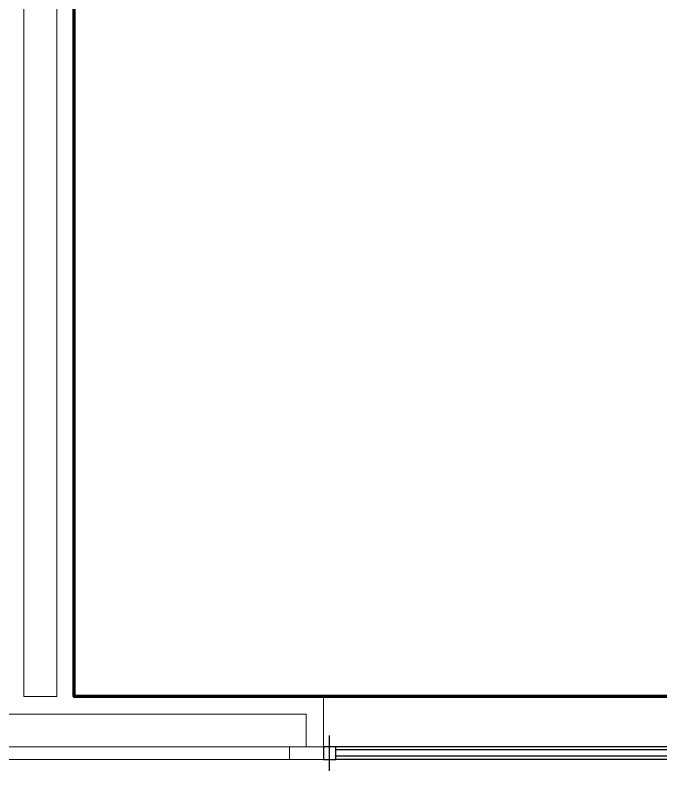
# Model space of a CAD drawing. Header units: millimetres. Extents: x 19 to 123, y 15 to 146.
# Drawn here: x 49.699 to 52.29, y 55.472 to 58.507 of the extents above; entities that cross this region are included whole.
import ezdxf

# ---------------------------------------------------------------- set-up
doc = ezdxf.new("R2010")
doc.units = ezdxf.units.MM
doc.linetypes.add('OF 00 Ground$0$DASHDOT2', pattern=[12.7, 6.35, -3.175, 0, -3.175])
for name, color, linetype in [('OF 00 Ground$0$A-MARCOS', 1, 'Continuous'), ('OF 00 Ground$0$A-VENTANAS', 5, 'Continuous'), ('OF 00 Ground$0$panel fachada', 4, 'Continuous'), ('OF 00 Ground$0$Pladur', 3, 'Continuous')]:
    doc.layers.add(name, color=color, linetype=linetype)
doc.layers.add('OF 00 Ground$0$Superficies', color=81, linetype='Continuous', lineweight=70, plot=False)

# ---------------------------------------------------------------- blocks, each defined once
blk = doc.blocks.new('*U193')
at = {"layer": 'OF 00 Ground$0$A-MARCOS', "color": 6, "linetype": 'OF 00 Ground$0$DASHDOT2', "ltscale": 0.05}
for p, q in [((0.025, -0.0964), (0.025, 0.0464)), ((1.9428, -0.0964), (1.9428, 0.0464))]:
    blk.add_line(p, q, dxfattribs=at)
at = {"layer": 'OF 00 Ground$0$A-MARCOS', "flags": 128}
for points in [[(0, 0), (0.05, 0), (0.05, -0.05), (0, -0.05)], [(1.9178, 0), (1.9678, 0), (1.9678, -0.05), (1.9178, -0.05)]]:
    blk.add_lwpolyline(points, close=True, dxfattribs=at)
at = {"layer": 'OF 00 Ground$0$A-VENTANAS', "color": 6}
for p, q in [((0.05, 0), (1.9178, 0)), ((0.05, -0.05), (1.9178, -0.05))]:
    blk.add_line(p, q, dxfattribs=at)
at = {"layer": 'OF 00 Ground$0$A-VENTANAS'}
for p, q in [((0.05, -0.0124), (1.9178, -0.0124)), ((0.05, -0.0376), (1.9178, -0.0376))]:
    blk.add_line(p, q, dxfattribs=at)

msp = doc.modelspace()

# ---------------------------------------------------------------- linework, layer by layer
at = {"layer": 'OF 00 Ground$0$panel fachada', "linetype": 'Continuous', "lineweight": 0}
for points in [[(50.7998, 55.568), (48.4437, 55.568), (48.4437, 55.518), (50.7998, 55.518)], [(50.7998, 55.568), (50.9358, 55.568), (50.9358, 55.518), (50.7998, 55.518)]]:
    msp.add_lwpolyline(points, close=True, dxfattribs=at)
at = {"layer": 'OF 00 Ground$0$Pladur', "linetype": 'Continuous', "lineweight": 0}
for p, q in [((49.7338, 55.7701), (49.7338, 65.168)), ((49.8658, 55.7701), (49.8658, 65.168)), ((49.9358, 55.7701), (49.9358, 65.098)), ((49.7338, 55.7701), (49.8658, 55.7701)), ((52.9035, 55.7701), (49.9358, 55.7701)), ((50.9358, 55.568), (50.9358, 55.7701)), ((48.3998, 55.7001), (50.8658, 55.7001)), ((50.8658, 55.568), (50.8658, 55.7001))]:
    msp.add_line(p, q, dxfattribs=at)
at = {"layer": 'OF 00 Ground$0$Superficies'}
msp.add_lwpolyline([(50.9358, 65.098), (52.9035, 65.098), (52.9035, 64.83), (53.4437, 64.83), (53.4437, 65.098), (57.7998, 65.098), (57.7998, 55.7701), (53.4437, 55.7701), (53.4437, 56.0381), (52.9035, 56.0381), (52.9035, 55.7701), (49.9358, 55.7701), (49.9358, 65.098)], dxfattribs=at)

# ---------------------------------------------------------------- block references
at = {"layer": 'OF 00 Ground$0$A-VENTANAS', "linetype": 'Continuous', "lineweight": 0, "xscale": -1}
msp.add_blockref('*U193', (52.9035, 55.568), dxfattribs=at)

doc.saveas('drawing.dxf')
